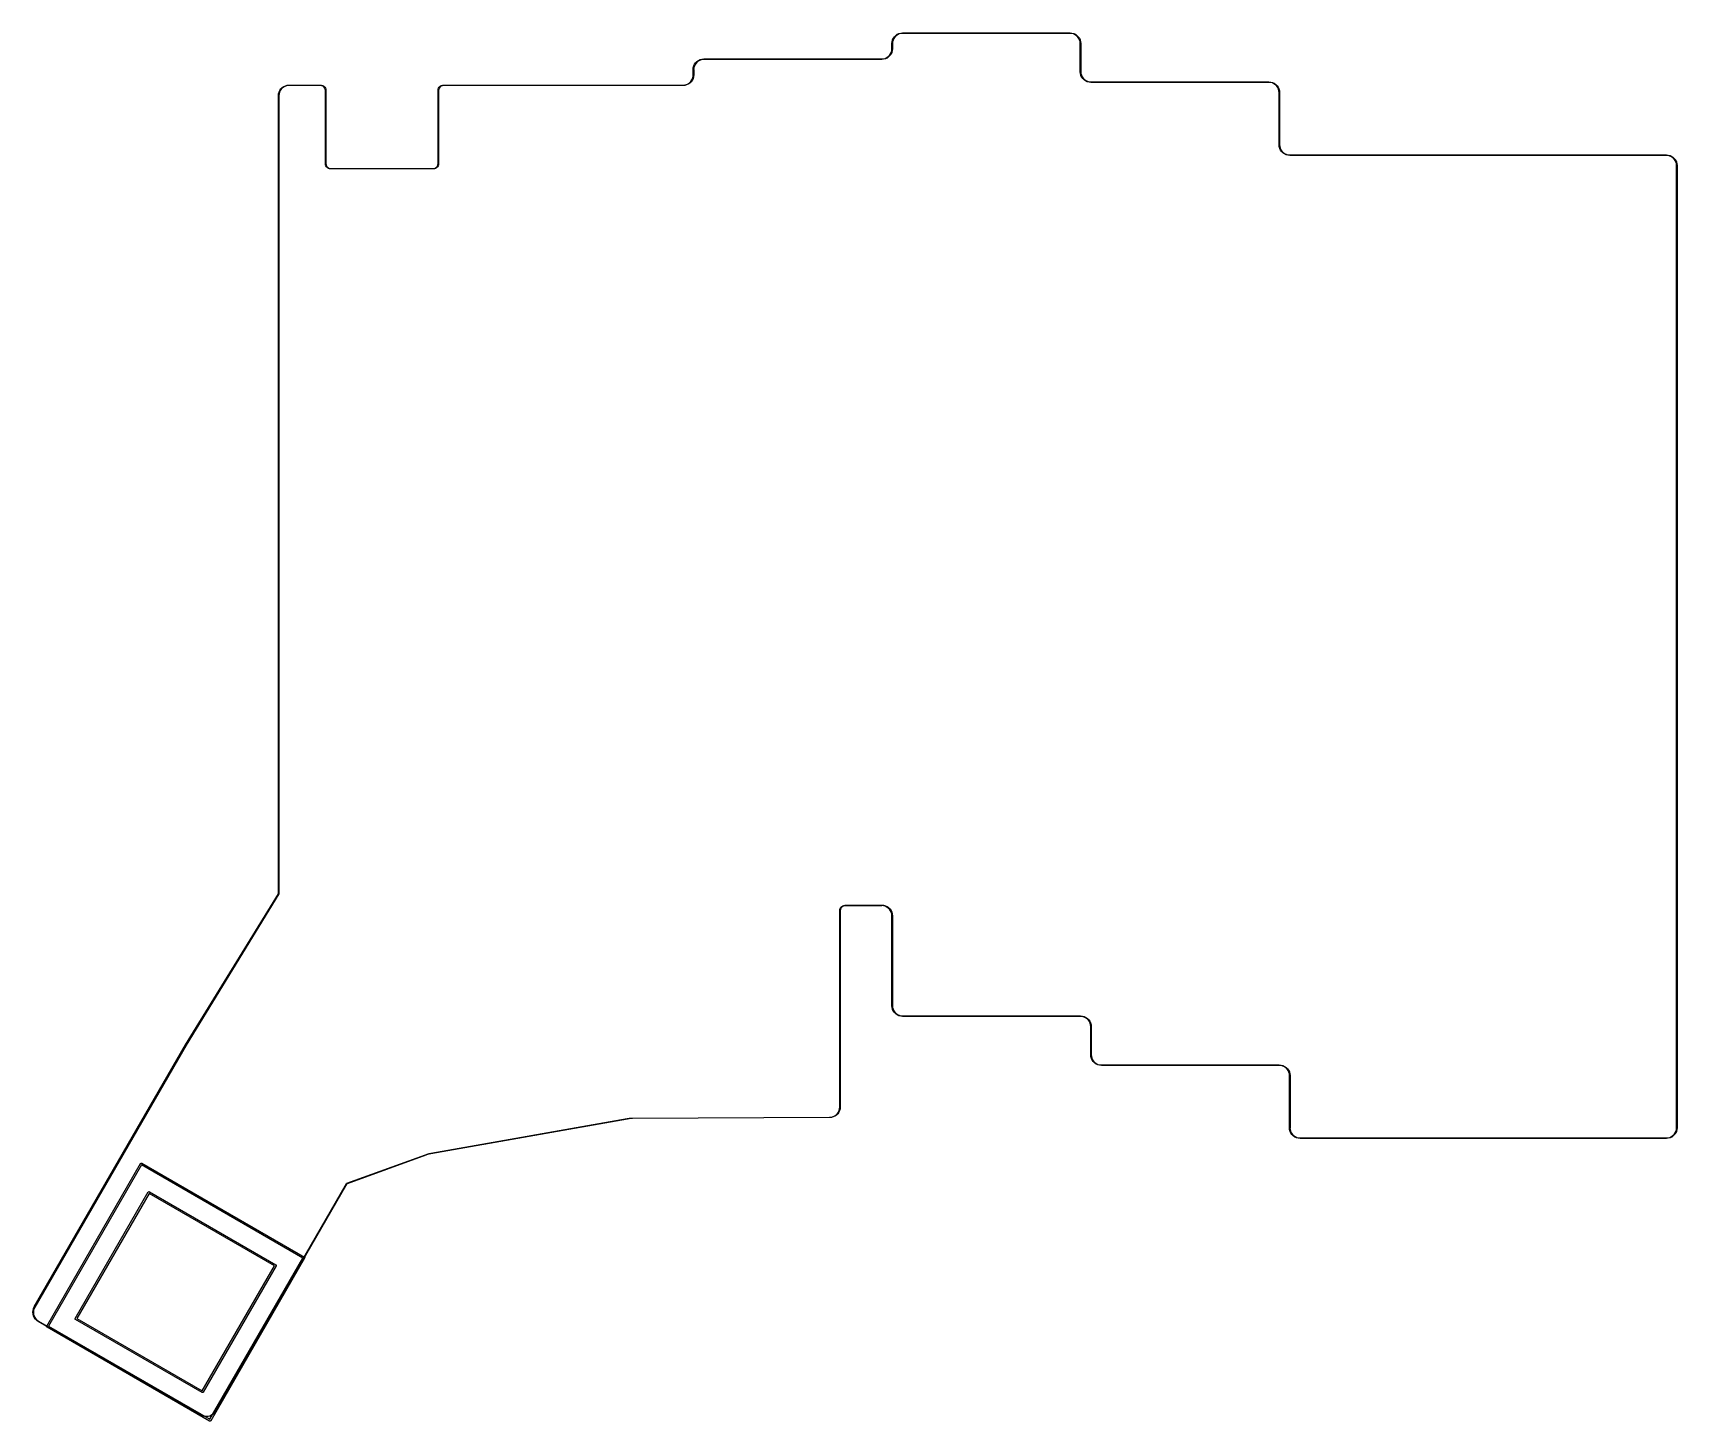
# Model space of a CAD drawing. Extents: x 66 to 223, y -170 to -36.
import ezdxf

# ---------------------------------------------------------------- set-up
doc = ezdxf.new("R2010")
doc.units = 0
doc.layers.add('BLACK', color=7, linetype='CONTINUOUS')

msp = doc.modelspace()

# ---------------------------------------------------------------- linework, layer by layer
at = {"layer": 'BLACK', "linetype": 'CONTINUOUS'}
for p, q in [((147.961, -37.4797), (147.977, -37.3017)), ((147.961, -37.9797), (147.961, -37.4797)), ((147.977, -37.3017), (148.023, -37.1292)), ((148.022, -37.3098), (148.008, -37.4723)), ((148.008, -37.4723), (148.011, -37.4797)), ((148.011, -37.4797), (148.011, -37.9797)), ((148.066, -37.145), (148.022, -37.3098)), ((148.023, -37.1292), (148.098, -36.9672)), ((148.138, -36.9904), (148.066, -37.145)), ((148.098, -36.9672), (148.201, -36.8209)), ((148.236, -36.8506), (148.138, -36.9904)), ((148.201, -36.8209), (148.327, -36.6945)), ((148.357, -36.73), (148.236, -36.8506)), ((148.327, -36.6945), (148.473, -36.5921)), ((148.497, -36.6321), (148.357, -36.73)), ((148.473, -36.5921), (148.635, -36.5165)), ((148.651, -36.56), (148.497, -36.6321)), ((148.635, -36.5165), (148.808, -36.4703)), ((148.816, -36.5159), (148.651, -36.56)), ((148.808, -36.4703), (148.986, -36.4548)), ((148.979, -36.5017), (148.816, -36.5159)), ((148.986, -36.5047), (148.979, -36.5017)), ((148.986, -36.4548), (148.986, -36.4547)), ((148.986, -36.4547), (165.036, -36.4547)), ((165.036, -36.5047), (148.986, -36.5047)), ((165.036, -36.4547), (165.214, -36.4703)), ((165.043, -36.5016), (165.036, -36.5047)), ((165.206, -36.5159), (165.043, -36.5016)), ((165.371, -36.56), (165.206, -36.5159)), ((165.214, -36.4703), (165.387, -36.5165)), ((165.525, -36.6321), (165.371, -36.56)), ((165.387, -36.5165), (165.548, -36.592)), ((165.665, -36.73), (165.525, -36.6321)), ((165.548, -36.592), (165.695, -36.6945)), ((165.786, -36.8506), (165.665, -36.73)), ((165.695, -36.6945), (165.821, -36.8208)), ((165.884, -36.9903), (165.786, -36.8506)), ((165.821, -36.8208), (165.924, -36.9672)), ((165.956, -37.145), (165.884, -36.9903)), ((165.924, -36.9672), (165.999, -37.1291)), ((166, -37.3098), (165.956, -37.145)), ((165.999, -37.1291), (166.045, -37.3017)), ((166.014, -37.4722), (166, -37.3098)), ((166.011, -37.4797), (166.014, -37.4722)), ((166.011, -40.1797), (166.011, -37.4797)), ((166.045, -37.3017), (166.061, -37.4797)), ((166.061, -37.4797), (166.061, -37.4797)), ((166.061, -37.4797), (166.061, -40.1797)), ((129.048, -39.4672), (129.151, -39.3209)), ((129.186, -39.3506), (129.088, -39.4904)), ((129.151, -39.3209), (129.277, -39.1945)), ((129.307, -39.23), (129.186, -39.3506)), ((129.277, -39.1945), (129.423, -39.0921)), ((129.447, -39.1321), (129.307, -39.23)), ((129.423, -39.0921), (129.585, -39.0165)), ((129.601, -39.06), (129.447, -39.1321)), ((129.585, -39.0165), (129.758, -38.9703)), ((129.766, -39.0159), (129.601, -39.06)), ((129.758, -38.9703), (129.936, -38.9548)), ((129.929, -39.0017), (129.766, -39.0159)), ((129.936, -39.0047), (129.929, -39.0017)), ((129.936, -38.9548), (129.936, -38.9547)), ((129.936, -38.9547), (146.986, -38.9547)), ((146.986, -39.0047), (129.936, -39.0047)), ((146.986, -38.9547), (146.993, -38.9577)), ((147.164, -38.9891), (146.986, -39.0046)), ((146.986, -39.0046), (146.986, -39.0047)), ((146.993, -38.9577), (147.156, -38.9435)), ((147.156, -38.9435), (147.321, -38.8994)), ((147.337, -38.9429), (147.164, -38.9891)), ((147.321, -38.8994), (147.475, -38.8273)), ((147.498, -38.8674), (147.337, -38.9429)), ((147.475, -38.8273), (147.615, -38.7294)), ((147.645, -38.7649), (147.498, -38.8674)), ((147.615, -38.7294), (147.736, -38.6088)), ((147.771, -38.6386), (147.645, -38.7649)), ((147.736, -38.6088), (147.834, -38.4691)), ((147.874, -38.4922), (147.771, -38.6386)), ((147.834, -38.4691), (147.906, -38.3145)), ((147.949, -38.3303), (147.874, -38.4922)), ((147.906, -38.3145), (147.95, -38.1497)), ((147.995, -38.1577), (147.949, -38.3303)), ((147.95, -38.1497), (147.964, -37.9871)), ((147.963, -37.9857), (147.961, -37.9797)), ((147.964, -37.9871), (147.963, -37.9857)), ((148.011, -37.9797), (147.995, -38.1577)), ((128.686, -41.1088), (128.784, -40.9691)), ((128.784, -40.9691), (128.856, -40.8144)), ((128.899, -40.8303), (128.824, -40.9922)), ((128.856, -40.8144), (128.9, -40.6497)), ((128.945, -40.6577), (128.899, -40.8303)), ((128.9, -40.6497), (128.914, -40.4871)), ((128.911, -39.9797), (128.927, -39.8017)), ((128.911, -40.4797), (128.911, -39.9797)), ((128.914, -40.4871), (128.911, -40.4797)), ((128.927, -39.8017), (128.973, -39.6292)), ((128.961, -40.4797), (128.945, -40.6577)), ((128.972, -39.8098), (128.958, -39.9723)), ((128.958, -39.9723), (128.961, -39.9797)), ((128.961, -39.9797), (128.961, -40.4797)), ((129.016, -39.645), (128.972, -39.8098)), ((128.973, -39.6292), (129.048, -39.4672)), ((129.088, -39.4904), (129.016, -39.645)), ((166.026, -40.3577), (166.011, -40.1797)), ((166.011, -40.1797), (166.011, -40.1797)), ((166.073, -40.5303), (166.026, -40.3577)), ((166.061, -40.1797), (166.058, -40.186)), ((166.058, -40.186), (166.058, -40.1873)), ((166.058, -40.1873), (166.072, -40.3497)), ((166.072, -40.3497), (166.116, -40.5145)), ((166.148, -40.6922), (166.073, -40.5303)), ((166.116, -40.5145), (166.188, -40.6691)), ((166.251, -40.8386), (166.148, -40.6922)), ((166.188, -40.6691), (166.286, -40.8088)), ((166.377, -40.9649), (166.251, -40.8386)), ((166.286, -40.8088), (166.407, -40.9295)), ((166.523, -41.0674), (166.377, -40.9649)), ((166.407, -40.9295), (166.547, -41.0273)), ((89.165, -42.4797), (89.1806, -42.3017)), ((89.165, -118.993), (89.165, -42.4797)), ((89.1806, -42.3017), (89.2268, -42.1291)), ((89.2261, -42.3098), (89.2119, -42.4723)), ((89.2119, -42.4723), (89.215, -42.4797)), ((89.215, -42.4797), (89.215, -119)), ((89.2703, -42.145), (89.2261, -42.3098)), ((89.2268, -42.1291), (89.3023, -41.9672)), ((89.3424, -41.9903), (89.2703, -42.145)), ((89.3023, -41.9672), (89.4048, -41.8208)), ((89.4402, -41.8506), (89.3424, -41.9903)), ((89.4048, -41.8208), (89.5311, -41.6945)), ((89.5609, -41.73), (89.4402, -41.8506)), ((89.5311, -41.6945), (89.6775, -41.592)), ((89.7006, -41.6321), (89.5609, -41.73)), ((89.6775, -41.592), (89.8394, -41.5165)), ((89.8553, -41.56), (89.7006, -41.6321)), ((89.8394, -41.5165), (90.012, -41.4703)), ((90.02, -41.5158), (89.8553, -41.56)), ((90.012, -41.4703), (90.19, -41.4547)), ((90.1826, -41.5016), (90.02, -41.5158)), ((90.19, -41.5047), (90.1826, -41.5016)), ((90.19, -41.4547), (90.19, -41.4547)), ((90.19, -41.4547), (93.19, -41.4547)), ((93.19, -41.5047), (90.19, -41.5047)), ((93.19, -41.4547), (93.3068, -41.4679)), ((93.1975, -41.5016), (93.19, -41.5047)), ((93.314, -41.5169), (93.1975, -41.5016)), ((93.3068, -41.4679), (93.4178, -41.5067)), ((93.4295, -41.5648), (93.314, -41.5169)), ((93.4178, -41.5067), (93.5173, -41.5692)), ((93.5288, -41.6409), (93.4295, -41.5648)), ((93.5173, -41.5692), (93.6005, -41.6524)), ((93.6049, -41.7402), (93.5288, -41.6409)), ((93.6005, -41.6524), (93.663, -41.7519)), ((93.6528, -41.8557), (93.6049, -41.7402)), ((93.6681, -41.9722), (93.6528, -41.8557)), ((93.663, -41.7519), (93.7018, -41.8629)), ((93.665, -41.9797), (93.6681, -41.9722)), ((93.665, -48.9797), (93.665, -41.9797)), ((93.7018, -41.8629), (93.715, -41.9797)), ((93.715, -41.9797), (93.715, -41.9797)), ((93.715, -41.9797), (93.715, -48.9797)), ((104.465, -41.9797), (104.478, -41.8629)), ((104.465, -48.9797), (104.465, -41.9797)), ((104.478, -41.8629), (104.517, -41.7519)), ((104.527, -41.8557), (104.512, -41.9722)), ((104.512, -41.9722), (104.512, -41.9722)), ((104.512, -41.9722), (104.515, -41.9797)), ((104.515, -41.9797), (104.515, -48.9797)), ((104.517, -41.7519), (104.58, -41.6524)), ((104.575, -41.7402), (104.527, -41.8557)), ((104.651, -41.6409), (104.575, -41.7402)), ((104.58, -41.6524), (104.663, -41.5692)), ((104.75, -41.5648), (104.651, -41.6409)), ((104.663, -41.5692), (104.762, -41.5067)), ((104.866, -41.5169), (104.75, -41.5648)), ((104.762, -41.5067), (104.873, -41.4679)), ((104.982, -41.5016), (104.866, -41.5169)), ((104.873, -41.4679), (104.99, -41.4547)), ((104.99, -41.5047), (104.982, -41.5016)), ((104.99, -41.4547), (104.99, -41.4547)), ((104.99, -41.4547), (127.936, -41.4547)), ((127.936, -41.5047), (104.99, -41.5047)), ((127.936, -41.4547), (127.943, -41.4577)), ((128.114, -41.4891), (127.936, -41.5046)), ((127.936, -41.5046), (127.936, -41.5047)), ((127.943, -41.4577), (128.106, -41.4435)), ((128.106, -41.4435), (128.271, -41.3994)), ((128.287, -41.4429), (128.114, -41.4891)), ((128.271, -41.3994), (128.425, -41.3273)), ((128.448, -41.3674), (128.287, -41.4429)), ((128.425, -41.3273), (128.565, -41.2294)), ((128.595, -41.2649), (128.448, -41.3674)), ((128.565, -41.2294), (128.686, -41.1088)), ((128.721, -41.1385), (128.595, -41.2649)), ((128.824, -40.9922), (128.721, -41.1385)), ((166.685, -41.1429), (166.523, -41.0674)), ((166.547, -41.0273), (166.701, -41.0994)), ((166.858, -41.1892), (166.685, -41.1429)), ((166.701, -41.0994), (166.866, -41.1436)), ((167.036, -41.2047), (166.858, -41.1892)), ((166.866, -41.1436), (167.029, -41.1578)), ((167.029, -41.1578), (167.036, -41.1547)), ((167.036, -41.1547), (184.086, -41.1547)), ((184.086, -41.2047), (167.036, -41.2047)), ((184.086, -41.1547), (184.264, -41.1703)), ((184.093, -41.2016), (184.086, -41.2047)), ((184.256, -41.2159), (184.093, -41.2016)), ((184.421, -41.26), (184.256, -41.2159)), ((184.264, -41.1703), (184.437, -41.2165)), ((184.575, -41.3321), (184.421, -41.26)), ((184.437, -41.2165), (184.598, -41.292)), ((184.715, -41.43), (184.575, -41.3321)), ((184.598, -41.292), (184.745, -41.3945)), ((184.836, -41.5506), (184.715, -41.43)), ((184.745, -41.3945), (184.871, -41.5208)), ((184.934, -41.6903), (184.836, -41.5506)), ((184.871, -41.5208), (184.974, -41.6672)), ((185.006, -41.845), (184.934, -41.6903)), ((184.974, -41.6672), (185.049, -41.8291)), ((185.05, -42.0098), (185.006, -41.845)), ((185.049, -41.8291), (185.095, -42.0017)), ((185.064, -42.1722), (185.05, -42.0098)), ((185.061, -42.1797), (185.064, -42.1722)), ((185.061, -47.1797), (185.061, -42.1797)), ((185.095, -42.0017), (185.111, -42.1797)), ((185.111, -42.1797), (185.111, -42.1797)), ((185.111, -42.1797), (185.111, -47.1797)), ((185.076, -47.3577), (185.061, -47.1797)), ((185.061, -47.1797), (185.061, -47.1797)), ((185.111, -47.1797), (185.108, -47.186)), ((185.108, -47.186), (185.108, -47.1873)), ((185.108, -47.1873), (185.122, -47.3497)), ((185.123, -47.5303), (185.076, -47.3577)), ((185.122, -47.3497), (185.166, -47.5145)), ((185.198, -47.6922), (185.123, -47.5303)), ((185.166, -47.5145), (185.238, -47.6691)), ((185.301, -47.8386), (185.198, -47.6922)), ((185.238, -47.6691), (185.336, -47.8088)), ((185.427, -47.9649), (185.301, -47.8386)), ((185.336, -47.8088), (185.457, -47.9295)), ((185.573, -48.0674), (185.427, -47.9649)), ((185.457, -47.9295), (185.597, -48.0273)), ((185.735, -48.1429), (185.573, -48.0674)), ((185.597, -48.0273), (185.751, -48.0994)), ((185.908, -48.1892), (185.735, -48.1429)), ((185.751, -48.0994), (185.916, -48.1436)), ((186.086, -48.2047), (185.908, -48.1892)), ((185.916, -48.1436), (186.079, -48.1578)), ((186.079, -48.1578), (186.086, -48.1547)), ((186.086, -48.1547), (222.186, -48.1547)), ((222.186, -48.2047), (186.086, -48.2047)), ((222.186, -48.1547), (222.364, -48.1703)), ((222.193, -48.2016), (222.186, -48.2047)), ((222.356, -48.2159), (222.193, -48.2016)), ((222.521, -48.26), (222.356, -48.2159)), ((222.364, -48.1703), (222.537, -48.2165)), ((222.675, -48.3321), (222.521, -48.26)), ((222.537, -48.2165), (222.698, -48.292)), ((222.815, -48.43), (222.675, -48.3321)), ((222.698, -48.292), (222.845, -48.3945)), ((222.936, -48.5506), (222.815, -48.43)), ((222.845, -48.3945), (222.971, -48.5208)), ((223.034, -48.6903), (222.936, -48.5506)), ((222.971, -48.5208), (223.074, -48.6672)), ((223.106, -48.845), (223.034, -48.6903)), ((223.074, -48.6672), (223.149, -48.8291)), ((223.15, -49.0098), (223.106, -48.845)), ((223.149, -48.8291), (223.195, -49.0017)), ((93.6782, -49.0965), (93.665, -48.9797)), ((93.665, -48.9797), (93.665, -48.9797)), ((93.717, -49.2075), (93.6782, -49.0965)), ((93.715, -48.9797), (93.7119, -48.9872)), ((93.7119, -48.9872), (93.7272, -49.1037)), ((93.7795, -49.307), (93.717, -49.2075)), ((93.7272, -49.1037), (93.7751, -49.2193)), ((93.7751, -49.2193), (93.8512, -49.3185)), ((93.8627, -49.3902), (93.7795, -49.307)), ((93.8512, -49.3185), (93.9504, -49.3946)), ((93.9622, -49.4527), (93.8627, -49.3902)), ((93.9504, -49.3946), (94.066, -49.4425)), ((94.0732, -49.4915), (93.9622, -49.4527)), ((94.066, -49.4425), (94.1825, -49.4578)), ((94.19, -49.5047), (94.0732, -49.4915)), ((94.1825, -49.4578), (94.19, -49.4547)), ((94.19, -49.4547), (103.99, -49.4547)), ((103.99, -49.5047), (94.19, -49.5047)), ((103.99, -49.4547), (103.997, -49.4578)), ((104.107, -49.4915), (103.99, -49.5047)), ((103.99, -49.5047), (103.99, -49.5047)), ((103.997, -49.4578), (104.114, -49.4425)), ((104.218, -49.4527), (104.107, -49.4915)), ((104.114, -49.4425), (104.23, -49.3946)), ((104.317, -49.3902), (104.218, -49.4527)), ((104.23, -49.3946), (104.329, -49.3185)), ((104.4, -49.307), (104.317, -49.3902)), ((104.329, -49.3185), (104.405, -49.2193)), ((104.463, -49.2075), (104.4, -49.307)), ((104.405, -49.2193), (104.453, -49.1037)), ((104.453, -49.1037), (104.468, -48.9872)), ((104.502, -49.0965), (104.463, -49.2075)), ((104.468, -48.9872), (104.465, -48.9797)), ((104.515, -48.9797), (104.502, -49.0965)), ((223.164, -49.1722), (223.15, -49.0098)), ((223.161, -49.1797), (223.164, -49.1722)), ((223.161, -141.43), (223.161, -49.1797)), ((223.195, -49.0017), (223.211, -49.1797)), ((223.211, -49.1797), (223.211, -49.1797)), ((223.211, -49.1797), (223.211, -141.43)), ((80.269, -133.486), (89.165, -118.993)), ((89.2113, -119.013), (80.3118, -133.512)), ((89.2124, -119.006), (89.2113, -119.013)), ((89.215, -119), (89.2124, -119.006)), ((142.961, -120.62), (142.974, -120.504)), ((142.961, -139.434), (142.961, -120.62)), ((142.974, -120.504), (143.013, -120.393)), ((143.023, -120.496), (143.008, -120.613)), ((143.008, -120.613), (143.01, -120.617)), ((143.01, -120.617), (143.011, -120.62)), ((143.011, -120.62), (143.011, -139.434)), ((143.013, -120.393), (143.075, -120.293)), ((143.071, -120.381), (143.023, -120.496)), ((143.147, -120.282), (143.071, -120.381)), ((143.075, -120.293), (143.158, -120.21)), ((143.246, -120.206), (143.147, -120.282)), ((143.158, -120.21), (143.257, -120.148)), ((143.361, -120.158), (143.246, -120.206)), ((143.257, -120.148), (143.368, -120.109)), ((143.477, -120.142), (143.361, -120.158)), ((143.368, -120.109), (143.484, -120.095)), ((143.485, -120.145), (143.477, -120.142)), ((143.484, -120.095), (143.485, -120.095)), ((143.485, -120.095), (146.983, -120.087)), ((143.485, -120.095), (143.485, -120.095)), ((146.984, -120.137), (143.485, -120.145)), ((146.983, -120.087), (146.983, -120.087)), ((146.983, -120.087), (147.162, -120.102)), ((146.991, -120.133), (146.984, -120.137)), ((146.984, -120.137), (146.984, -120.137)), ((147.154, -120.147), (146.991, -120.133)), ((147.319, -120.191), (147.154, -120.147)), ((147.162, -120.102), (147.335, -120.148)), ((147.474, -120.263), (147.319, -120.191)), ((147.335, -120.148), (147.497, -120.223)), ((147.614, -120.361), (147.474, -120.263)), ((147.497, -120.223), (147.644, -120.325)), ((147.735, -120.482), (147.614, -120.361)), ((147.644, -120.325), (147.77, -120.452)), ((147.833, -120.621), (147.735, -120.482)), ((147.77, -120.452), (147.873, -120.598)), ((147.906, -120.776), (147.833, -120.621)), ((147.873, -120.598), (147.949, -120.76)), ((147.95, -120.941), (147.906, -120.776)), ((147.949, -120.76), (147.995, -120.933)), ((147.964, -121.104), (147.95, -120.941)), ((147.961, -121.112), (147.964, -121.104)), ((147.961, -129.73), (147.961, -121.112)), ((147.995, -120.933), (148.011, -121.112)), ((148.011, -121.112), (148.011, -121.112)), ((148.011, -121.112), (148.011, -121.112)), ((148.011, -121.112), (148.011, -129.73)), ((147.976, -129.908), (147.961, -129.73)), ((147.961, -129.73), (147.961, -129.73)), ((148.023, -130.08), (147.976, -129.908)), ((148.011, -129.73), (148.008, -129.737)), ((148.008, -129.737), (148.022, -129.9)), ((148.022, -129.9), (148.066, -130.064)), ((148.098, -130.242), (148.023, -130.08)), ((148.066, -130.064), (148.138, -130.219)), ((148.201, -130.389), (148.098, -130.242)), ((148.138, -130.219), (148.236, -130.359)), ((148.327, -130.515), (148.201, -130.389)), ((148.236, -130.359), (148.357, -130.479)), ((148.473, -130.617), (148.327, -130.515)), ((148.357, -130.479), (148.497, -130.577)), ((148.635, -130.693), (148.473, -130.617)), ((148.497, -130.577), (148.651, -130.649)), ((148.808, -130.739), (148.635, -130.693)), ((148.651, -130.649), (148.816, -130.694)), ((148.986, -130.755), (148.808, -130.739)), ((148.816, -130.694), (148.979, -130.708)), ((148.979, -130.708), (148.986, -130.705)), ((148.986, -130.705), (166.036, -130.705)), ((166.036, -130.755), (148.986, -130.755)), ((166.036, -130.705), (166.214, -130.72)), ((166.043, -130.752), (166.036, -130.755)), ((166.206, -130.766), (166.043, -130.752)), ((166.371, -130.81), (166.206, -130.766)), ((166.214, -130.72), (166.387, -130.767)), ((166.387, -130.767), (166.548, -130.842)), ((166.525, -130.882), (166.371, -130.81)), ((166.665, -130.98), (166.525, -130.882)), ((166.548, -130.842), (166.695, -130.944)), ((166.786, -131.101), (166.665, -130.98)), ((166.695, -130.944), (166.821, -131.071)), ((166.884, -131.24), (166.786, -131.101)), ((166.821, -131.071), (166.924, -131.217)), ((166.956, -131.395), (166.884, -131.24)), ((166.924, -131.217), (166.999, -131.379)), ((167, -131.56), (166.956, -131.395)), ((166.999, -131.379), (167.045, -131.552)), ((167.014, -131.722), (167, -131.56)), ((167.011, -131.73), (167.014, -131.722)), ((167.011, -134.43), (167.011, -131.73)), ((167.045, -131.552), (167.061, -131.73)), ((167.061, -131.73), (167.061, -131.73)), ((167.061, -131.73), (167.061, -134.43)), ((65.7687, -158.602), (80.2687, -133.487)), ((80.3118, -133.512), (65.812, -158.627)), ((80.2687, -133.487), (80.269, -133.487)), ((80.269, -133.487), (80.269, -133.486)), ((167.026, -134.608), (167.011, -134.43)), ((167.011, -134.43), (167.011, -134.43)), ((167.073, -134.78), (167.026, -134.608)), ((167.061, -134.43), (167.058, -134.437)), ((167.058, -134.437), (167.072, -134.6)), ((167.072, -134.6), (167.116, -134.764)), ((167.148, -134.942), (167.073, -134.78)), ((167.116, -134.764), (167.188, -134.919)), ((167.251, -135.089), (167.148, -134.942)), ((167.188, -134.919), (167.286, -135.059)), ((167.377, -135.215), (167.251, -135.089)), ((167.286, -135.059), (167.407, -135.179)), ((167.523, -135.317), (167.377, -135.215)), ((167.407, -135.179), (167.547, -135.277)), ((167.685, -135.393), (167.523, -135.317)), ((167.547, -135.277), (167.701, -135.349)), ((167.858, -135.439), (167.685, -135.393)), ((167.701, -135.349), (167.866, -135.394)), ((168.036, -135.455), (167.858, -135.439)), ((167.866, -135.394), (168.029, -135.408)), ((168.029, -135.408), (168.036, -135.405)), ((168.036, -135.405), (185.086, -135.405)), ((185.086, -135.455), (168.036, -135.455)), ((185.086, -135.405), (185.264, -135.42)), ((185.093, -135.452), (185.086, -135.455)), ((185.256, -135.466), (185.093, -135.452)), ((185.421, -135.51), (185.256, -135.466)), ((185.264, -135.42), (185.437, -135.467)), ((185.575, -135.582), (185.421, -135.51)), ((185.437, -135.467), (185.598, -135.542)), ((185.715, -135.68), (185.575, -135.582)), ((185.598, -135.542), (185.745, -135.644)), ((185.836, -135.801), (185.715, -135.68)), ((185.745, -135.644), (185.871, -135.771)), ((185.934, -135.94), (185.836, -135.801)), ((185.871, -135.771), (185.974, -135.917)), ((186.006, -136.095), (185.934, -135.94)), ((185.974, -135.917), (186.049, -136.079)), ((186.05, -136.26), (186.006, -136.095)), ((186.049, -136.079), (186.095, -136.252)), ((186.064, -136.422), (186.05, -136.26)), ((186.061, -136.43), (186.064, -136.422)), ((186.061, -141.43), (186.061, -136.43)), ((186.095, -136.252), (186.111, -136.43)), ((186.111, -136.43), (186.111, -136.43)), ((186.111, -136.43), (186.111, -141.43)), ((142.478, -140.28), (142.617, -140.182)), ((142.647, -140.218), (142.501, -140.32)), ((142.617, -140.182), (142.737, -140.062)), ((142.773, -140.092), (142.647, -140.218)), ((142.737, -140.062), (142.834, -139.922)), ((142.874, -139.946), (142.773, -140.092)), ((142.834, -139.922), (142.906, -139.768)), ((142.949, -139.784), (142.874, -139.946)), ((142.906, -139.768), (142.95, -139.604)), ((142.995, -139.612), (142.949, -139.784)), ((142.95, -139.604), (142.964, -139.442)), ((142.964, -139.442), (142.961, -139.434)), ((143.011, -139.434), (142.995, -139.612)), ((103.773, -143.871), (122.6, -140.544)), ((122.609, -140.593), (103.782, -143.921)), ((122.6, -140.544), (122.77, -140.519)), ((122.6, -140.544), (122.6, -140.544)), ((122.6, -140.544), (122.6, -140.544)), ((122.6, -140.544), (122.6, -140.544)), ((122.611, -140.592), (122.609, -140.593)), ((122.609, -140.593), (122.609, -140.593)), ((122.776, -140.568), (122.611, -140.592)), ((122.77, -140.519), (122.941, -140.504)), ((122.944, -140.552), (122.776, -140.568)), ((122.941, -140.504), (123.113, -140.498)), ((123.11, -140.547), (122.944, -140.552)), ((123.113, -140.548), (123.11, -140.547)), ((123.113, -140.498), (141.991, -140.409)), ((141.991, -140.459), (123.113, -140.548)), ((123.113, -140.498), (123.113, -140.498)), ((123.113, -140.548), (123.113, -140.548)), ((141.991, -140.409), (141.998, -140.412)), ((142.168, -140.443), (141.991, -140.459)), ((141.991, -140.459), (141.991, -140.459)), ((141.991, -140.459), (141.991, -140.459)), ((141.998, -140.412), (142.16, -140.397)), ((142.16, -140.397), (142.324, -140.353)), ((142.34, -140.396), (142.168, -140.443)), ((142.324, -140.353), (142.478, -140.28)), ((142.501, -140.32), (142.34, -140.396)), ((186.076, -141.608), (186.061, -141.43)), ((186.061, -141.43), (186.061, -141.43)), ((186.123, -141.78), (186.076, -141.608)), ((186.111, -141.43), (186.108, -141.437)), ((186.108, -141.437), (186.122, -141.6)), ((186.122, -141.6), (186.166, -141.764)), ((186.198, -141.942), (186.123, -141.78)), ((186.166, -141.764), (186.238, -141.919)), ((223.034, -141.919), (223.106, -141.764)), ((223.149, -141.78), (223.074, -141.942)), ((223.106, -141.764), (223.15, -141.6)), ((223.195, -141.608), (223.149, -141.78)), ((223.15, -141.6), (223.164, -141.437)), ((223.164, -141.437), (223.161, -141.43)), ((223.211, -141.43), (223.195, -141.608)), ((186.301, -142.089), (186.198, -141.942)), ((186.238, -141.919), (186.336, -142.059)), ((186.427, -142.215), (186.301, -142.089)), ((186.336, -142.059), (186.457, -142.179)), ((186.573, -142.317), (186.427, -142.215)), ((186.457, -142.179), (186.597, -142.277)), ((186.735, -142.393), (186.573, -142.317)), ((186.597, -142.277), (186.751, -142.349)), ((186.908, -142.439), (186.735, -142.393)), ((186.751, -142.349), (186.916, -142.394)), ((187.086, -142.455), (186.908, -142.439)), ((186.916, -142.394), (187.079, -142.408)), ((187.079, -142.408), (187.086, -142.405)), ((187.086, -142.405), (222.186, -142.405)), ((222.186, -142.455), (187.086, -142.455)), ((222.186, -142.405), (222.193, -142.408)), ((222.364, -142.439), (222.186, -142.455)), ((222.186, -142.455), (222.186, -142.455)), ((222.193, -142.408), (222.356, -142.394)), ((222.356, -142.394), (222.521, -142.349)), ((222.537, -142.393), (222.364, -142.439)), ((222.521, -142.349), (222.675, -142.277)), ((222.698, -142.317), (222.537, -142.393)), ((222.675, -142.277), (222.815, -142.179)), ((222.845, -142.215), (222.698, -142.317)), ((222.815, -142.179), (222.936, -142.059)), ((222.971, -142.089), (222.845, -142.215)), ((222.936, -142.059), (223.034, -141.919)), ((223.074, -141.942), (222.971, -142.089)), ((66.9574, -160.443), (75.9574, -144.854)), ((75.9574, -144.854), (75.9638, -144.847)), ((75.9638, -144.847), (75.9649, -144.844)), ((75.9649, -144.844), (75.9678, -144.842)), ((75.9678, -144.842), (75.9742, -144.834)), ((75.9742, -144.834), (75.9925, -144.828)), ((75.9925, -144.828), (76.0093, -144.818)), ((76.0093, -144.818), (76.016, -144.819)), ((76.016, -144.819), (76.0224, -144.817)), ((76.0224, -144.817), (76.0407, -144.823)), ((76.0407, -144.823), (76.0599, -144.827)), ((76.0599, -144.827), (91.6483, -153.827)), ((95.7214, -146.755), (103.265, -144.008)), ((103.282, -144.055), (95.7386, -146.802)), ((103.265, -144.008), (103.432, -143.952)), ((103.265, -144.008), (103.265, -144.008)), ((103.265, -144.008), (103.265, -144.008)), ((103.284, -144.053), (103.282, -144.055)), ((103.446, -143.999), (103.284, -144.053)), ((103.432, -143.952), (103.601, -143.907)), ((103.612, -143.954), (103.446, -143.999)), ((103.601, -143.907), (103.773, -143.871)), ((103.779, -143.92), (103.612, -143.954)), ((103.773, -143.871), (103.773, -143.871)), ((103.773, -143.871), (103.773, -143.871)), ((103.782, -143.921), (103.779, -143.92)), ((76.0498, -144.994), (67.1248, -160.453)), ((91.5084, -153.919), (76.0498, -144.994)), ((69.6895, -159.711), (76.6895, -147.586)), ((76.7819, -147.726), (69.8569, -159.721)), ((76.6895, -147.586), (76.6958, -147.579)), ((76.6958, -147.579), (76.697, -147.576)), ((76.697, -147.576), (76.6999, -147.574)), ((76.6999, -147.574), (76.7062, -147.566)), ((76.7062, -147.566), (76.7245, -147.56)), ((76.7245, -147.56), (76.7414, -147.55)), ((76.7414, -147.55), (76.7481, -147.551)), ((76.7481, -147.551), (76.7544, -147.549)), ((76.7544, -147.549), (76.7727, -147.556)), ((76.7727, -147.556), (76.7919, -147.559)), ((88.7763, -154.651), (76.7819, -147.726)), ((76.7919, -147.559), (88.9163, -154.559)), ((83.0892, -168.602), (95.696, -146.766)), ((95.7331, -146.802), (83.1325, -168.627)), ((95.696, -146.766), (95.7112, -146.754)), ((95.7112, -146.754), (95.7208, -146.756)), ((95.7208, -146.756), (95.7214, -146.755)), ((95.7386, -146.802), (95.7331, -146.802)), ((82.5834, -169.378), (91.5084, -153.919)), ((91.6758, -153.929), (82.6758, -169.518)), ((91.6483, -153.827), (91.6559, -153.833)), ((91.6559, -153.833), (91.659, -153.834)), ((91.659, -153.834), (91.6607, -153.837)), ((91.6607, -153.837), (91.6683, -153.844)), ((91.6683, -153.844), (91.6749, -153.862)), ((91.6749, -153.862), (91.6847, -153.879)), ((91.6792, -153.91), (91.6758, -153.929)), ((91.6858, -153.892), (91.6792, -153.91)), ((91.6847, -153.879), (91.6835, -153.885)), ((91.6835, -153.885), (91.6858, -153.892)), ((81.8513, -166.646), (88.7763, -154.651)), ((88.9437, -154.661), (81.9437, -166.786)), ((88.9163, -154.559), (88.9239, -154.565)), ((88.9239, -154.565), (88.927, -154.566)), ((88.927, -154.566), (88.9287, -154.569)), ((88.9287, -154.569), (88.9362, -154.576)), ((88.9362, -154.576), (88.9429, -154.594)), ((88.9429, -154.594), (88.9526, -154.611)), ((88.9471, -154.642), (88.9437, -154.661)), ((88.9538, -154.624), (88.9471, -154.642)), ((88.9526, -154.611), (88.9515, -154.618)), ((88.9515, -154.618), (88.9538, -154.624)), ((65.6314, -159.114), (65.6469, -158.936)), ((65.6469, -159.292), (65.6314, -159.114)), ((65.6469, -158.936), (65.6932, -158.764)), ((65.6925, -158.944), (65.6776, -159.114)), ((65.6776, -159.114), (65.6925, -159.284)), ((65.7367, -158.78), (65.6925, -158.944)), ((65.6932, -158.764), (65.7687, -158.602)), ((65.8057, -158.632), (65.7367, -158.78)), ((65.7687, -158.602), (65.7687, -158.602)), ((65.812, -158.627), (65.8057, -158.632)), ((65.6932, -159.465), (65.6469, -159.292)), ((65.6925, -159.284), (65.7367, -159.449)), ((65.7687, -159.627), (65.6932, -159.465)), ((65.7367, -159.449), (65.8088, -159.604)), ((65.8712, -159.773), (65.7687, -159.627)), ((65.8088, -159.604), (65.9066, -159.743)), ((65.9975, -159.899), (65.8712, -159.773)), ((65.9066, -159.743), (66.0272, -159.864)), ((66.1438, -160.002), (65.9975, -159.899)), ((66.0272, -159.864), (66.1609, -159.958)), ((81.7323, -169.002), (66.1438, -160.002)), ((66.1438, -160.002), (66.1438, -160.002)), ((66.1609, -159.958), (66.1688, -159.959)), ((66.1688, -159.959), (81.7573, -168.959)), ((66.9474, -160.48), (66.954, -160.462)), ((66.9497, -160.487), (66.9474, -160.48)), ((66.9485, -160.493), (66.9497, -160.487)), ((66.9583, -160.51), (66.9485, -160.493)), ((66.954, -160.462), (66.9574, -160.443)), ((66.9649, -160.528), (66.9583, -160.51)), ((66.9725, -160.535), (66.9649, -160.528)), ((66.9742, -160.538), (66.9725, -160.535)), ((66.9773, -160.539), (66.9742, -160.538)), ((66.9849, -160.545), (66.9773, -160.539)), ((82.5733, -169.545), (66.9849, -160.545)), ((67.1248, -160.453), (82.5834, -169.378)), ((69.6794, -159.748), (69.6861, -159.73)), ((69.6817, -159.755), (69.6794, -159.748)), ((69.6806, -159.761), (69.6817, -159.755)), ((69.6903, -159.778), (69.6806, -159.761)), ((69.6861, -159.73), (69.6895, -159.711)), ((69.697, -159.796), (69.6903, -159.778)), ((69.7045, -159.803), (69.697, -159.796)), ((69.7062, -159.806), (69.7045, -159.803)), ((69.7093, -159.807), (69.7062, -159.806)), ((69.7169, -159.813), (69.7093, -159.807)), ((81.8413, -166.813), (69.7169, -159.813)), ((69.8569, -159.721), (81.8513, -166.646)), ((81.8605, -166.817), (81.8413, -166.813)), ((81.8788, -166.823), (81.8605, -166.817)), ((81.8851, -166.821), (81.8788, -166.823)), ((81.8918, -166.822), (81.8851, -166.821)), ((81.9087, -166.812), (81.8918, -166.822)), ((81.927, -166.806), (81.9087, -166.812)), ((81.9333, -166.798), (81.927, -166.806)), ((81.9362, -166.796), (81.9333, -166.798)), ((81.9374, -166.793), (81.9362, -166.796)), ((81.9437, -166.786), (81.9374, -166.793)), ((82.9946, -168.743), (83.0881, -168.61)), ((83.0881, -168.61), (83.0892, -168.602)), ((83.0892, -168.602), (83.0892, -168.602)), ((81.8942, -169.077), (81.7323, -169.002)), ((81.7323, -169.002), (81.7323, -169.002)), ((81.7573, -168.959), (81.7622, -168.965)), ((81.7622, -168.965), (81.9101, -169.034)), ((82.0668, -169.124), (81.8942, -169.077)), ((81.9101, -169.034), (82.0748, -169.078)), ((82.2448, -169.139), (82.0668, -169.124)), ((82.0748, -169.078), (82.2448, -169.093)), ((82.2448, -169.093), (82.4148, -169.078)), ((82.4228, -169.124), (82.2448, -169.139)), ((82.4148, -169.078), (82.5796, -169.034)), ((82.5954, -169.077), (82.4228, -169.124)), ((82.5925, -169.549), (82.5733, -169.545)), ((82.5796, -169.034), (82.7342, -168.962)), ((82.6108, -169.555), (82.5925, -169.549)), ((82.7573, -169.002), (82.5954, -169.077)), ((82.6172, -169.553), (82.6108, -169.555)), ((82.6239, -169.554), (82.6172, -169.553)), ((82.6407, -169.544), (82.6239, -169.554)), ((82.659, -169.538), (82.6407, -169.544)), ((82.6654, -169.53), (82.659, -169.538)), ((82.6683, -169.528), (82.6654, -169.53)), ((82.6694, -169.525), (82.6683, -169.528)), ((82.6758, -169.518), (82.6694, -169.525)), ((82.7342, -168.962), (82.8739, -168.864)), ((82.9037, -168.899), (82.7573, -169.002)), ((82.8739, -168.864), (82.9946, -168.743)), ((83.03, -168.773), (82.9037, -168.899)), ((83.1325, -168.627), (83.03, -168.773)), ((83.1325, -168.627), (83.1325, -168.627))]:
    msp.add_line(p, q, dxfattribs=at)

doc.saveas('drawing.dxf')
